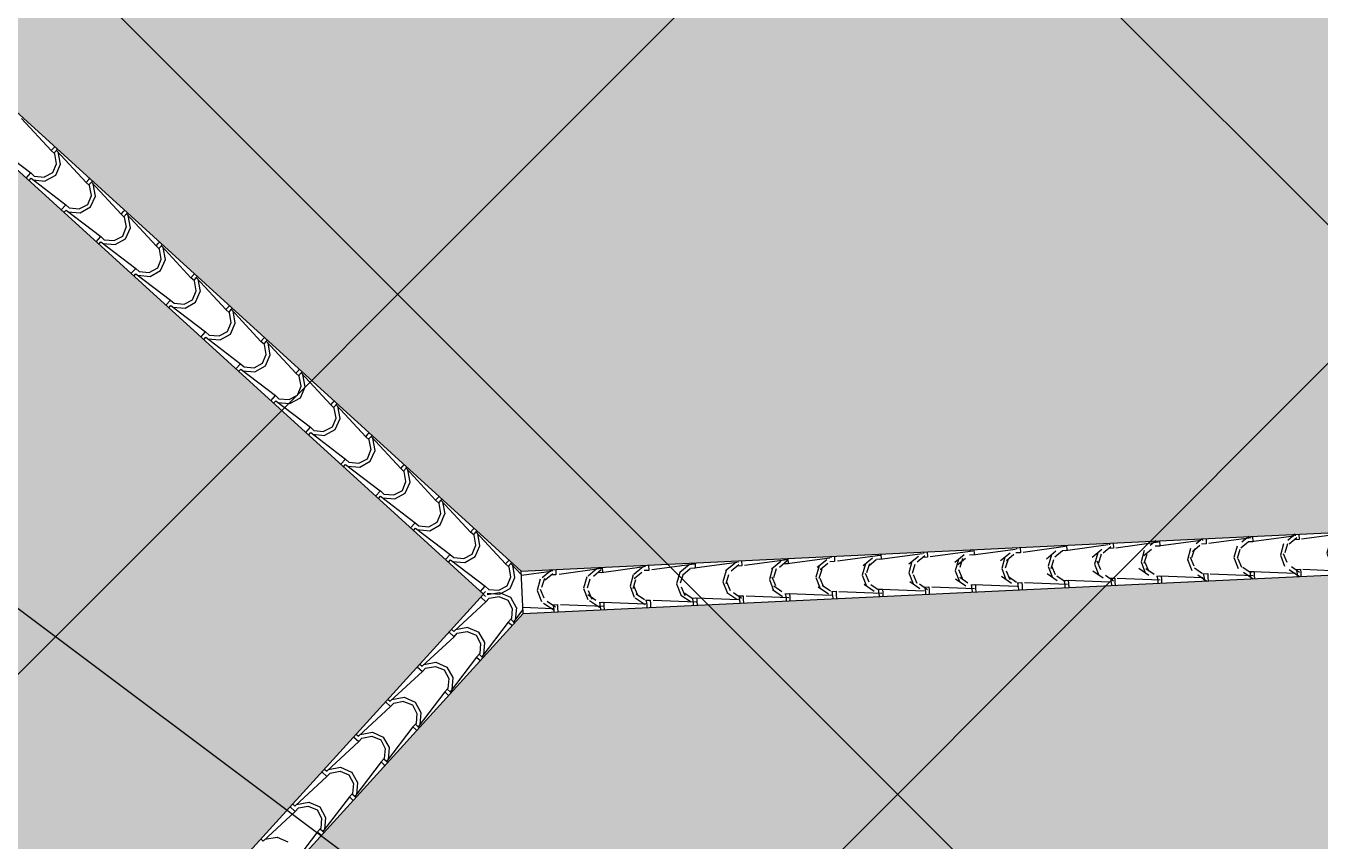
# Model space of a CAD drawing. Header units: millimetres. Extents: x 648844 to 649530, y 1246379 to 1246752.
# Drawn here: x 649262.728 to 649267.306, y 1246521.092 to 1246523.975 of the extents above; entities that cross this region are included whole.
import ezdxf

# ---------------------------------------------------------------- set-up
doc = ezdxf.new("R2010")
doc.units = ezdxf.units.MM
doc.header["$LTSCALE"] = 20
doc.header["$MEASUREMENT"] = 0
doc.layers.get('0').update_dxf_attribs({"linetype": 'CONTINUOUS'})
doc.layers.add('CONT-MNR2', color=9, linetype='CONTINUOUS')
doc.layers.add('TECHO', color=30, linetype='CONTINUOUS')

# ---------------------------------------------------------------- blocks, each defined once
blk = doc.blocks.new('*U3728')
at = {"layer": 'CONT-MNR2', "elevation": 34, "flags": 128}
blk.add_lwpolyline([(646587.1564614973, 1246767.169156925), (646585.6972904383, 1246767.812115517), (646584.2434309473, 1246768.473151511), (646582.8458180317, 1246769.143786276), (646581.5553866976, 1246769.815541188), (646580.4230719522, 1246770.479937616), (646579.2917109983, 1246771.226932103), (646578.0070795103, 1246772.123414782), (646576.6245202016, 1246773.126307418), (646575.1993757859, 1246774.192531775), (646573.7869889771, 1246775.279009615), (646572.4427024883, 1246776.342662703), (646571.2218590335, 1246777.340412803), (646570.179801326, 1246778.229181678)], dxfattribs=at)
blk = doc.blocks.new('TEJA45')
at = {"layer": 'TECHO'}
for p, q in [((-3.618164910221822, 0.8119195882518788), (-3.518912458876123, 0.9300770978834194)), ((-3.627570048847574, 0.8213618491484418), (-3.631137108438566, 0.8249289087394338)), ((-3.424327367116383, 0.8355343088429557), (-3.542484876747928, 0.7362818574972572)), ((-3.473990418695976, 0.8237293961773489), (-3.511800784583222, 0.8426346193947367)), ((-3.430350086447064, 0.8294995576763391), (-3.474068442699782, 0.8235916341860161)), ((-3.416366151575211, 0.8275678312468173), (-3.424339074653183, 0.8355407543247892)), ((-3.736322630694765, 0.693762117648653), (-3.637070179349067, 0.8119196272801936)), ((-3.649019975290479, 0.7621320565275838), (-3.643112051800152, 0.8058504127802983)), ((-3.637022652298469, 0.8119092456975316), (-3.640589711889469, 0.8154763052885272)), ((-3.637022652298498, 0.8119092456975174), (-3.627570048847595, 0.8024566422466144)), ((-3.634647158939579, 0.7648383154281468), (-3.629920891677202, 0.800285524704897)), ((-3.629933199710202, 0.8000934913838975), (-3.618117445396571, 0.8119092456975245)), ((-3.61811744539667, 0.8119092456975316), (-3.627570048847574, 0.8213618491484347)), ((-3.629933552334919, 0.7244404656576862), (-3.648838775552306, 0.7622508315449323)), ((-3.620295878494325, 0.7341000088174248), (-3.634474792217084, 0.764821045719632)), ((-3.589603913543165, 0.719908760199516), (-3.620324950445372, 0.734087673922275)), ((-3.542496617789602, 0.7362884180903713), (-3.554312372103233, 0.7244726637767442)), ((-3.525071091260585, 0.7188628915614501), (-3.54249661778946, 0.7362884180903251)), ((-3.854480351167602, 0.5756046470455338), (-3.755227899821904, 0.6937621566770744)), ((-3.767178550847227, 0.6439736800919889), (-3.7612706273569, 0.6876920363447034)), ((-3.75518019543474, 0.6937517025612614), (-3.758747255025732, 0.697318762152257)), ((-3.755180195434768, 0.6937517025612472), (-3.745727591983865, 0.6842990991103441)), ((-3.745727591983844, 0.703204306012168), (-3.749294651574829, 0.7067713656031565)), ((-3.748090742846479, 0.6819359482476237), (-3.736274988532848, 0.6937517025612507)), ((-3.736274988532941, 0.6937517025612578), (-3.745727591983844, 0.7032043060121609)), ((-3.542484837719485, 0.7173765883701151), (-3.660642347351029, 0.6181241370244166)), ((-3.592148149943888, 0.705571866298591), (-3.629958515831134, 0.7244770895159789)), ((-3.548508462881806, 0.7113409821196583), (-3.592226819134524, 0.7054330586293354)), ((-3.554179472650858, 0.7244886330107718), (-3.589626681927605, 0.719762365748398)), ((-3.534523694711481, 0.7094102881105471), (-3.542496617789453, 0.7173832111885154)), ((-3.748091082213669, 0.6062827344097776), (-3.766996305431057, 0.6440931002970238)), ((-3.752804609553827, 0.6466818343392049), (-3.74807834229145, 0.682129043615955)), ((-3.738452287264877, 0.6159435456258606), (-3.752631200987636, 0.6466645825280679)), ((-3.66064230832248, 0.5992188678973811), (-3.778799817954024, 0.4999664165516826)), ((-3.710305881191765, 0.5874143364198297), (-3.748116247079011, 0.6063195596372175)), ((-3.707760376733852, 0.601752351428626), (-3.738481413636059, 0.6159312651513851)), ((-3.672335953740742, 0.6063311823963673), (-3.707783163017488, 0.6016049151339935)), ((-3.66065416092588, 0.618130874954101), (-3.67246991523951, 0.606315120640474)), ((-3.643228634396856, 0.6007053484251763), (-3.660654160925731, 0.6181308749540513)), ((-3.652681237847752, 0.5912527449742733), (-3.660654160925723, 0.5992256680522452)), ((-3.972638071640318, 0.4574471764425745), (-3.87338562029462, 0.5756046860741151)), ((-3.885337126403741, 0.5258153036581881), (-3.879429202913414, 0.5695336599109027)), ((-3.873337738571017, 0.5755941594249876), (-3.876904798162009, 0.5791612190159832)), ((-3.873337738571045, 0.5755941594249734), (-3.863885135120142, 0.5661415559740703)), ((-3.870962060168189, 0.5285253532493641), (-3.866235792905812, 0.5639725625261143)), ((-3.863885135120121, 0.5850467628758977), (-3.867452194711113, 0.5886138224668898)), ((-3.866248285982756, 0.5637784051113499), (-3.854432531669126, 0.5755941594249769)), ((-3.854432531669218, 0.5755941594249876), (-3.863885135120121, 0.5850467628758906)), ((-3.666666839313869, 0.59318240656334), (-3.710385195566587, 0.587274483073017)), ((-3.86624861209242, 0.4881250031618727), (-3.885153835309808, 0.5259353690491189)), ((-3.856608696035053, 0.497787082433458), (-3.870787609757812, 0.5285081193356653)), ((-3.99149528170728, 0.4574366162887209), (-3.995062341298265, 0.4610036758797094)), ((-3.982042678256384, 0.4668892197396239), (-3.985609737847369, 0.4704562793306124)), ((-3.972590074805481, 0.4574366162887173), (-3.982042678256384, 0.4668892197396204)), ((-3.778799778925574, 0.481061147424537), (-3.896957288557118, 0.3818086960788385)), ((-3.828463612439649, 0.4692568065410647), (-3.866273978326895, 0.4881620297584526)), ((-3.825916839926194, 0.4835959426584964), (-3.856637876828401, 0.4977748563812554)), ((-3.784825215748612, 0.4750238310066557), (-3.82854357200133, 0.4691159075163327)), ((-3.790492434829723, 0.4881737317820871), (-3.825939644106469, 0.4834474645197133)), ((-3.778811704062157, 0.4999733318178308), (-3.790627458375788, 0.4881575775042037)), ((-3.761386177533133, 0.4825478052889061), (-3.778811704062008, 0.499973331817781)), ((-3.770838780984036, 0.4730952018380066), (-3.778811704062001, 0.4810681249159714)), ((-4.090795792113177, 0.3392897058394375), (-3.991543340767478, 0.4574472154709781)), ((-4.00349570195975, 0.4076569272280004), (-3.997587778469423, 0.451375283480715)), ((-3.991495281707316, 0.4574366162886996), (-3.982042678256413, 0.4479840128377965)), ((-3.98911951078243, 0.4103688721604328), (-3.984393243520053, 0.445816081437183)), ((-3.984405829119034, 0.4456208619750761), (-3.972590074805403, 0.4574366162887031)), ((-3.984406141971199, 0.3699672719140104), (-4.003311365188587, 0.4077776378012565)), ((-3.974765104806004, 0.379630619242711), (-3.988944018528763, 0.4103516561449183)), ((-3.946621343687589, 0.3510992766623282), (-3.984431709574835, 0.3700044998797161)), ((-3.944073303117726, 0.3654395338879866), (-3.974794340019933, 0.3796184476107456)), ((-3.908648915917794, 0.3700162811679313), (-3.944096125194541, 0.3652900139055575)), ((-3.896969247198435, 0.3818157886815605), (-3.908785001512065, 0.3700000343679335)), ((-3.879543720669396, 0.3643902621526323), (-3.896969247198271, 0.3818157886815072)), ((-4.208953512586021, 0.2211322352363077), (-4.109701061240322, 0.3392897448678482)), ((-4.121654277516505, 0.2894985507923984), (-4.115746354026179, 0.333216907045113)), ((-4.109652824843558, 0.3392790731524506), (-4.11321988443455, 0.3428461327434462)), ((-4.109652824843586, 0.3392790731524329), (-4.100200221392683, 0.3298264697015298)), ((-4.107276961396558, 0.2922123910723933), (-4.10255069413418, 0.3276596003491434)), ((-4.100200221392662, 0.3487316766033537), (-4.103767280983654, 0.3522987361943422)), ((-4.102563372255311, 0.3274633188388023), (-4.09074761794168, 0.3392790731524293)), ((-4.090747617941759, 0.3392790731524435), (-4.100200221392662, 0.3487316766033466)), ((-3.896957249528676, 0.3629034269516929), (-4.01511475916022, 0.2636509756059944)), ((-3.902983592182473, 0.3568652554500957), (-3.946701948435191, 0.3509573319597727)), ((-3.888996324120292, 0.3549376587017328), (-3.896969247198264, 0.3629105817797047)), ((-4.10256367184995, 0.2518095406661018), (-4.121468895067338, 0.289619906553348)), ((-4.092921513576556, 0.2614741560511469), (-4.107100427299315, 0.2921951929533542)), ((-4.218357764528932, 0.2305741334670763), (-4.221924824119924, 0.2341411930580684)), ((-4.208905161078029, 0.2211215300161768), (-4.218357764528932, 0.2305741334670799)), ((-4.015114720131734, 0.2447457064788843), (-4.133272229763278, 0.1454932551331858)), ((-4.064779074935451, 0.2329417467835526), (-4.102589440822697, 0.2518469700009405)), ((-4.062229766308398, 0.247283125117093), (-4.092950803210606, 0.2614620388398521)), ((-4.021141968616334, 0.2387066798935287), (-4.064860324869052, 0.2327987564032057)), ((-4.026805397007671, 0.2518588305535268), (-4.062252606284417, 0.247132563291153)), ((-4.015126790334712, 0.2636582455452903), (-4.026942544648342, 0.2518424912316632)), ((-3.997701263805673, 0.246232719016362), (-4.015126790334548, 0.263658245545237)), ((-4.007153867256569, 0.2367801155654625), (-4.015126790334541, 0.2447530386434345)), ((-4.327111233058744, 0.1029747646333448), (-4.227858781713046, 0.2211322742648854)), ((-4.239812853073012, 0.1713401743586012), (-4.233904929582685, 0.2150585306113157)), ((-4.227810367979828, 0.2211215300161697), (-4.231377427570827, 0.2246885896071689)), ((-4.227810367979856, 0.2211215300161555), (-4.218357764528953, 0.2116689265652525)), ((-4.22543441201104, 0.1740559099816537), (-4.220708144748663, 0.2095031192584038)), ((-4.220720915391588, 0.2093057757025285), (-4.208905161077958, 0.2211215300161555)), ((-4.220721201728708, 0.1336518094182217), (-4.239626424946096, 0.1714621753054679)), ((-4.211077922346732, 0.1433176928587514), (-4.225256836069491, 0.1740387297609587)), ((-4.180386229499931, 0.1291267163465832), (-4.211107266402138, 0.1433056300693423)), ((-4.133284333470989, 0.14550070240902), (-4.14510008778462, 0.133684948095393)), ((-4.115858806941944, 0.1280751758800847), (-4.133284333470819, 0.1455007024089596)), ((-4.381066017177957, 0.06124925080029442), (-4.346016502185769, 0.1029748036619225)), ((-4.35797142862927, 0.05318179792661226), (-4.352063505138943, 0.09690015417932685)), ((-4.345967911116098, 0.1029639868798995), (-4.349534970707083, 0.106531046470888)), ((-4.345967911116134, 0.1029639868798853), (-4.336515307665231, 0.09351138342898224)), ((-4.336515307665202, 0.1124165903308096), (-4.340082367256187, 0.1159836499217981)), ((-4.338878458527866, 0.0911482325662547), (-4.327062704214235, 0.1029639868798817)), ((-4.327062704214299, 0.1029639868798995), (-4.336515307665202, 0.1124165903308025)), ((-4.13327219073485, 0.1265879860060402), (-4.251429700366394, 0.02733553466034166)), ((-4.182936806183349, 0.1147842169048019), (-4.220747172070595, 0.1336894401221898)), ((-4.139300345048383, 0.1205481043372068), (-4.183018701301101, 0.1146401808468838)), ((-4.144961878098442, 0.1337013799390085), (-4.180409087375189, 0.1289751126766348)), ((-4.12531141039284, 0.1186225724291852), (-4.133284333470812, 0.1265954955071535)), ((-4.381066017177965, 0.07500000000003837), (-4.381066017177972, -0.07499999999996376)), ((-4.338878731607451, 0.01549407817028481), (-4.357783954824839, 0.05330444405753099)), ((-4.343591862625289, 0.05589942889270816), (-4.338865595362911, 0.09134663816945832)), ((-4.329234331117675, 0.02516122966800793), (-4.343413244840434, 0.05588226657021522)), ((-4.30109453743124, -0.003373312973963039), (-4.338904903318486, 0.01553191024342482)), ((-4.30109453743124, 0.003373312974005671), (-4.338904903318486, -0.01553191024338219)), ((-4.298542692691456, 0.01097030757607342), (-4.329263729593663, 0.02514922129883246)), ((-4.257458721482493, -0.002389528778763861), (-4.301177077735211, 0.003518394711559125)), ((-4.257458721483125, 0.002389528780526007), (-4.301177077735844, -0.003518394709796979)), ((-4.263118359186514, 0.01554392932484205), (-4.29856556846326, 0.01081766206246826)), ((-4.251441876607267, 0.02734315927274977), (-4.263257630920897, 0.01552740495912275)), ((-4.234016350078214, 0.009917632743814409), (-4.251441876607089, 0.02734315927269293)), ((-4.243468953529117, 0.0004650292929184729), (-4.251441876607082, 0.008437952370883295)), ((-4.338878731607565, -0.01549407817016046), (-4.357783954824953, -0.05330444405740664)), ((-4.329234331119117, -0.0251612296676953), (-4.343413244841877, -0.05588226656990258)), ((-4.298542692692415, -0.01097030757503248), (-4.329263729594622, -0.02514922129779151)), ((-4.26311835918694, -0.01554392932355597), (-4.298565568463687, -0.01081766206118218)), ((-4.251441876607259, -0.0273431592726503), (-4.26325763092089, -0.01552740495902327)), ((-4.243468953529124, -0.0004650292928261024), (-4.251441876607103, -0.008437952370801582)), ((-4.234016350078228, -0.009917632743729143), (-4.251441876607103, -0.02734315927260411)), ((-4.133272190734765, -0.1265879860058945), (-4.251429700366309, -0.027335534660196)), ((-4.381066017177957, -0.06124925080087706), (-4.346016502186039, -0.102974803662196)), ((-4.35797142863111, -0.05318179792779887), (-4.352063505140784, -0.09690015418051345)), ((-4.343591862623768, -0.05589942889180222), (-4.338865595361391, -0.09134663816855237)), ((-4.338878458527873, -0.09114823256618365), (-4.327062704214242, -0.1029639868798107)), ((-4.345967911116119, -0.1029639868798178), (-4.349534970707111, -0.1065310464708098)), ((-4.345967911116119, -0.1029639868798107), (-4.336515307665216, -0.09351138342890764)), ((-4.336515307665216, -0.1124165903307208), (-4.340082367256201, -0.1159836499217093)), ((-4.327062704214313, -0.1029639868798071), (-4.336515307665216, -0.1124165903307102)), ((-4.327111233059028, -0.1029747646336112), (-4.22785878171333, -0.2211322742651518)), ((-4.220721201728821, -0.133651809418069), (-4.239626424946209, -0.1714621753053152)), ((-4.182936806183335, -0.1147842169047451), (-4.220747172070581, -0.1336894401221329)), ((-4.18038622950089, -0.1291267163455458), (-4.211107266403097, -0.1433056300683049)), ((-4.139300345048618, -0.1205481043353416), (-4.183018701301336, -0.1146401808450186)), ((-4.144961878097952, -0.1337013799378433), (-4.180409087374699, -0.1289751126754695)), ((-4.133284333470982, -0.1455007024089205), (-4.145100087784613, -0.1336849480952935)), ((-4.125311410392847, -0.1186225724290999), (-4.133284333470819, -0.1265954955070754)), ((-4.115858806941951, -0.1280751758799994), (-4.133284333470826, -0.1455007024088779)), ((-4.239812853075087, -0.1713401743580043), (-4.23390492958476, -0.2150585306107189)), ((-4.225434412009413, -0.1740559099816323), (-4.220708144747036, -0.2095031192583825)), ((-4.211077922348551, -0.1433176928592701), (-4.22525683607131, -0.1740387297614774)), ((-4.015114720131677, -0.2447457064787315), (-4.133272229763222, -0.145493255133033)), ((-4.227810367979835, -0.2211215300160916), (-4.231377427570827, -0.22468858960708)), ((-4.227810367979849, -0.2211215300160809), (-4.218357764528946, -0.2116689265651779)), ((-4.220720915391595, -0.2093057757024575), (-4.208905161077965, -0.2211215300160845)), ((-4.208905161078043, -0.2211215300160916), (-4.218357764528946, -0.2305741334669946)), ((-4.208953512586156, -0.2211322352367517), (-4.109701061240457, -0.3392897448682923)), ((-4.218357764528939, -0.2305741334669946), (-4.221924824119924, -0.2341411930579831)), ((-4.102563671850049, -0.2518095406659526), (-4.121468895067437, -0.2896199065531988)), ((-4.092921513577991, -0.2614741560508413), (-4.10710042730075, -0.2921951929530486)), ((-4.064779074935444, -0.2329417467835064), (-4.10258944082269, -0.2518469700008943)), ((-4.062229766308533, -0.2472831251156791), (-4.092950803210741, -0.2614620388384381)), ((-4.021141968615652, -0.2387066798917949), (-4.06486032486837, -0.232798756401472)), ((-4.026805397007173, -0.2518588305523757), (-4.06225260628392, -0.2471325632900019)), ((-4.015126790334705, -0.2636582455451908), (-4.026942544648335, -0.2518424912315638)), ((-4.007153867256584, -0.2367801155653737), (-4.015126790334556, -0.2447530386433456)), ((-3.997701263805688, -0.2462327190162696), (-4.015126790334563, -0.2636582455451446)), ((-3.896957249528668, -0.3629034269514939), (-4.015114759160213, -0.2636509756057954)), ((-4.121654277518559, -0.2894985507918193), (-4.115746354028232, -0.3332169070445339)), ((-4.107276961395293, -0.2922123910696612), (-4.102550694132916, -0.3276596003464114)), ((-4.109652824843572, -0.3392790731523618), (-4.113219884434571, -0.3428461327433574)), ((-4.109652824843586, -0.3392790731523547), (-4.100200221392683, -0.3298264697014517)), ((-4.100200221392676, -0.3487316766032613), (-4.103767280983661, -0.3522987361942498)), ((-4.102563372255318, -0.3274633188387313), (-4.090747617941688, -0.3392790731523583)), ((-4.090747617941773, -0.3392790731523512), (-4.100200221392676, -0.3487316766032542)), ((-4.09079579211361, -0.3392897058395334), (-3.991543340767912, -0.457447215471074)), ((-3.946621343687561, -0.3510992766622749), (-3.984431709574807, -0.3700044998796628)), ((-3.94407330311784, -0.3654395338865797), (-3.974794340020047, -0.3796184476093387)), ((-3.902983592182693, -0.3568652554482519), (-3.946701948435411, -0.3509573319579289)), ((-3.908648915918178, -0.3700162811666665), (-3.944096125194925, -0.3652900139042927)), ((-3.888996324120313, -0.354937658701644), (-3.896969247198278, -0.3629105817796088)), ((-3.87954372066941, -0.3643902621525434), (-3.896969247198278, -0.3818157886814149)), ((-4.003495701961803, -0.4076569272274284), (-3.997587778471477, -0.451375283480143)), ((-3.984406141971292, -0.3699672719138363), (-4.003311365188679, -0.4077776378010824)), ((-3.989119510780938, -0.4103688721594914), (-3.984393243518561, -0.4458160814362415)), ((-3.974765104807034, -0.3796306192415919), (-3.988944018529793, -0.4103516561437992)), ((-3.896969247198427, -0.381815788681461), (-3.908785001512058, -0.370000034367834)), ((-3.778799778925574, -0.4810611474243274), (-3.896957288557118, -0.3818086960786289)), ((-3.991495281707294, -0.457436616288625), (-3.995062341298279, -0.4610036758796134)), ((-3.991495281707302, -0.457436616288625), (-3.982042678256398, -0.4479840128377219)), ((-3.984405829119041, -0.4456208619750051), (-3.97259007480541, -0.4574366162886321)), ((-3.972590074805495, -0.457436616288625), (-3.982042678256398, -0.466889219739528)), ((-3.972638071640603, -0.4574471764428409), (-3.873385620294904, -0.5756046860743815)), ((-3.982042678256391, -0.4668892197395316), (-3.985609737847383, -0.47045627933052)), ((-3.866248612092527, -0.4881250031617235), (-3.885153835309914, -0.5259353690489696)), ((-3.856608696036851, -0.4977870824339909), (-3.87078760975961, -0.5285081193361982)), ((-3.828463612439656, -0.4692568065410221), (-3.866273978326902, -0.4881620297584099)), ((-3.825916839927132, -0.4835959426574767), (-3.856637876829339, -0.4977748563802358)), ((-3.784825215747915, -0.4750238310049539), (-3.828543572000633, -0.4691159075146309)), ((-3.790492434830099, -0.4881737317808401), (-3.825939644106846, -0.4834474645184663)), ((-3.77881170406215, -0.4999733318177313), (-3.790627458375781, -0.4881575775041043)), ((-3.770838780984029, -0.4730952018379142), (-3.778811704062008, -0.4810681249158897)), ((-3.761386177533133, -0.4825478052888172), (-3.778811704062015, -0.4999733318176993)), ((-3.660642308322466, -0.5992188678971608), (-3.77879981795401, -0.4999664165514623)), ((-3.885337126405283, -0.5258153036612399), (-3.879429202914956, -0.5695336599139544)), ((-3.870962060166704, -0.5285253532484191), (-3.866235792904327, -0.5639725625251693)), ((-3.873337738571024, -0.5755941594249059), (-3.876904798162016, -0.5791612190158979)), ((-3.873337738571038, -0.5755941594248988), (-3.863885135120135, -0.5661415559739957)), ((-3.863885135120128, -0.585046762875816), (-3.86745219471112, -0.5886138224668045)), ((-3.866248285982763, -0.5637784051112789), (-3.854432531669133, -0.5755941594249059)), ((-3.854432531669225, -0.575594159424913), (-3.863885135120128, -0.585046762875816)), ((-3.854480351167879, -0.5756046470457967), (-3.755227899822181, -0.6937621566773373)), ((-3.710305881191751, -0.5874143364197764), (-3.748116247078997, -0.6063195596371642)), ((-3.666666839314047, -0.5931824065615281), (-3.710385195566765, -0.5872744830712051)), ((-3.652681237847766, -0.591252744974188), (-3.660654160925738, -0.5992256680521599)), ((-3.748091082213755, -0.6062827344096036), (-3.766996305431142, -0.6440931002968497)), ((-3.738452287266668, -0.6159435456263971), (-3.752631200989427, -0.6466645825286044)), ((-3.707760376734775, -0.60175235142761), (-3.738481413636983, -0.615931265150369)), ((-3.672335953740216, -0.6063311823952517), (-3.707783163016963, -0.601604915132878)), ((-3.660654160925873, -0.6181308749540015), (-3.672469915239503, -0.6063151206403745)), ((-3.64322863439687, -0.6007053484250875), (-3.660654160925738, -0.6181308749539589)), ((-3.542484837719407, -0.7173765883699588), (-3.660642347350951, -0.6181241370242603)), ((-3.76717855084901, -0.643973680093243), (-3.761270627358684, -0.6876920363459575)), ((-3.755180195434768, -0.693751702561169), (-3.745727591983865, -0.684299099110266)), ((-3.75280460955247, -0.6466818343373433), (-3.748078342290093, -0.6821290436140934)), ((-3.748090742846486, -0.6819359482475527), (-3.736274988532855, -0.6937517025611797)), ((-3.755180195434754, -0.6937517025611761), (-3.758747255025746, -0.6973187621521681)), ((-3.745727591983851, -0.7032043060120756), (-3.749294651574843, -0.7067713656030641)), ((-3.736274988532955, -0.693751702561169), (-3.745727591983858, -0.7032043060120721)), ((-3.736322630694985, -0.6937621176489728), (-3.637070179349287, -0.8119196272805134)), ((-3.629933552335011, -0.7244404656575156), (-3.648838775552399, -0.7622508315447618)), ((-3.592148149943888, -0.705571866298552), (-3.629958515831134, -0.7244770895159398)), ((-3.589603913543264, -0.7199087601981269), (-3.620324950445472, -0.7340876739208859)), ((-3.548508462881067, -0.7113409821179886), (-3.592226819133785, -0.7054330586276656)), ((-3.554179472650326, -0.7244886330096598), (-3.589626681927072, -0.719762365747286)), ((-3.542496617789595, -0.7362884180902718), (-3.554312372103226, -0.7244726637766448)), ((-3.534523694711496, -0.7094102881104618), (-3.54249661778946, -0.7173832111884266)), ((-3.525071091260592, -0.7188628915613613), (-3.542496617789467, -0.7362884180902363)), ((-3.649019975292497, -0.7621320565270508), (-3.64311205180217, -0.8058504127797654)), ((-3.634647158938243, -0.764838315426271), (-3.629920891675866, -0.8002855247030212)), ((-3.620295878495718, -0.7341000088171477), (-3.634474792218477, -0.7648210457193549)), ((-3.424327367116369, -0.8355343088427567), (-3.542484876747913, -0.7362818574970582)), ((-3.637022652298477, -0.8119092456974428), (-3.640589711889469, -0.8154763052884348)), ((-3.637022652298491, -0.8119092456974428), (-3.627570048847588, -0.8024566422465398)), ((-3.627570048847581, -0.821361849148353), (-3.631137108438573, -0.8249289087393414)), ((-3.629933199710209, -0.8000934913838265), (-3.618117445396578, -0.8119092456974535)), ((-3.618117445396678, -0.8119092456974499), (-3.627570048847581, -0.821361849148353)), ((-3.618164910222042, -0.8119195882522163), (-3.518912458876343, -0.9300770978837569)), ((-3.473990418696012, -0.8237293961773169), (-3.511800784583258, -0.8426346193947047)), ((-3.430350086447213, -0.8294995576745663), (-3.474068442699931, -0.8235916341842433)), ((-3.51177602245626, -0.8425981969054241), (-3.530681245673648, -0.8804085627926703)), ((-3.502139469724781, -0.8522564720078947), (-3.51631838344754, -0.882977508910102)), ((-3.471447450351725, -0.8380651689686403), (-3.502168487253932, -0.8522440826913993)), ((-3.436022991562247, -0.8426460836238334), (-3.471470200838993, -0.8379198163614596)), ((-3.424339074653318, -0.854445961226542), (-3.436154828966949, -0.842630206912915)), ((-3.416366151575225, -0.827567831246732), (-3.42433907465319, -0.8355407543246969)), ((-3.406913548124322, -0.8370204346976315), (-3.424339074653197, -0.8544459612265065)), ((-3.306169896513211, -0.9536920293156292), (-3.424327406144755, -0.8544395779699308)), ((-3.530861399736224, -0.8802904329590646), (-3.524953476245898, -0.9240087892117792)), ((-3.516489708323888, -0.8829947965161011), (-3.511763441061511, -0.9184420057928513)), ((-3.518865109162206, -0.9300667888337131), (-3.522432168753198, -0.9336338484247051)), ((-3.518865109162221, -0.9300667888337131), (-3.509412505711317, -0.92061418538281)), ((-3.50941250571131, -0.9395193922846232), (-3.512979565302302, -0.9430864518756117)), ((-3.511775656573931, -0.9182510345201003), (-3.499959902260301, -0.9300667888337273)), ((-3.499959902260414, -0.9300667888337202), (-3.509412505711317, -0.9395193922846232)), ((-3.500007189749233, -0.9300770588552822), (-3.400754738403535, -1.048234568486823)), ((-3.393618492577495, -0.9607559281533291), (-3.412523715794883, -0.9985662940405753)), ((-3.355832687448071, -0.9418869260560534), (-3.393643053335317, -0.9607921492734413)), ((-3.353290987160214, -0.9562215777391607), (-3.384012024062422, -0.9704004914619198)), ((-3.312191710013344, -0.9476581332311405), (-3.355910066266063, -0.9417502097408175)), ((-3.317866510474161, -0.9608035342380035), (-3.353313719750908, -0.9560772669756297)), ((-3.306181531517041, -0.9726035043628123), (-3.317997285830671, -0.9607877500491853)), ((-3.298208608438955, -0.9457253743830059), (-3.30618153151692, -0.9536982974609707)), ((-3.288756004988052, -0.9551779778339053), (-3.30618153151692, -0.9726035043627768)), ((-3.412702824179448, -0.9984488093946737), (-3.406794900689121, -1.042167165647388)), ((-3.398332257709647, -1.001151277605036), (-3.39360599044727, -1.036598486881786)), ((-3.383983060954591, -0.9704129352002937), (-3.39816197467735, -1.001133972102501)), ((-3.188012425910209, -1.071849749788395), (-3.306169935541753, -0.9725972984426967)), ((-3.400707566025936, -1.048224331969987), (-3.404274625616935, -1.051791391560982)), ((-3.40070756602595, -1.048224331969987), (-3.391254962575047, -1.038771728519084)), ((-3.393618113437654, -1.036408577656374), (-3.381802359124023, -1.048224331970001)), ((-3.381802359124137, -1.04822433196999), (-3.39125496257504, -1.057676935420893)), ((-3.381849469276574, -1.048234529458174), (-3.282597017930875, -1.166392039089715)), ((-3.391254962575033, -1.057676935420893), (-3.394822022166032, -1.061243995011893)), ((-3.275460962698737, -1.078913659401216), (-3.294366185916125, -1.116724025288462)), ((-3.265826652184032, -1.088569398391872), (-3.280005565906791, -1.119290435294079)), ((-3.237674956200188, -1.060044455934815), (-3.275485322087434, -1.078949679152203)), ((-3.235134523970345, -1.074377986510438), (-3.265855560872552, -1.088556900233197)), ((-3.194033333579469, -1.065816708787722), (-3.237751689832187, -1.059908785297399)), ((-3.199710029384271, -1.078960984852415), (-3.235157238661017, -1.074234717590041)), ((-3.188023988380763, -1.090761047499083), (-3.199839742694394, -1.078945293185456)), ((-3.180051065302678, -1.063882917519276), (-3.188023988380642, -1.071855840597241)), ((-3.170598461851775, -1.073335520970172), (-3.188023988380657, -1.090761047499054)), ((-3.069854955307157, -1.19000747026119), (-3.188012464938701, -1.090755018915491)), ((-3.294544248622685, -1.11660718583029), (-3.288636325132359, -1.160325542083005)), ((-3.280174807095413, -1.119307758693967), (-3.275448539833036, -1.154754967970717)), ((-3.282550022889659, -1.166381875106257), (-3.286117082480651, -1.169948934697253)), ((-3.28255002288968, -1.166381875106261), (-3.273097419438777, -1.156929271655358)), ((-3.27309741943877, -1.175834478557171), (-3.276664479029762, -1.179401538148159)), ((-3.275460570301377, -1.154566120792648), (-3.263644815987746, -1.166381875106275)), ((-3.263644815987867, -1.166381875106268), (-3.27309741943877, -1.175834478557171)), ((-3.263691748803474, -1.166392000061592), (-3.164439297457776, -1.284549509693132)), ((-3.119517224952311, -1.178201985813583), (-3.157327590839557, -1.197107209030971)), ((-3.075874957146496, -1.183975284344175), (-3.119593313399214, -1.178067360853852)), ((-3.061893522166407, -1.18204046065555), (-3.069866445244372, -1.190013383733515)), ((-3.176385673066171, -1.234765562264094), (-3.170477749575845, -1.278483918516809)), ((-3.157303432819972, -1.1970713906491), (-3.17620865603736, -1.234881756536346)), ((-3.147670243413842, -1.206725861584275), (-3.161849157136601, -1.237446898486482)), ((-3.116978060777157, -1.192534395280195), (-3.147699097679364, -1.206713309002954)), ((-3.08155354829529, -1.197118435466706), (-3.117000757572036, -1.192392168204332)), ((-3.069866445244486, -1.208918590635353), (-3.081682199558117, -1.197102836321726)), ((-3.052440918715504, -1.191493064106449), (-3.069866445244379, -1.208918590635328)), ((-2.951697484704049, -1.308165190734027), (-3.069854994335593, -1.208912739388328)), ((-3.16439247975341, -1.284539418242531), (-3.154939876302507, -1.275086814791628)), ((-3.162017356481186, -1.237464239782895), (-3.157291089218809, -1.272911449059645)), ((-3.157303027165099, -1.272723663928922), (-3.145487272851469, -1.284539418242549)), ((-3.164392479753388, -1.284539418242531), (-3.16795953934438, -1.288106477833523)), ((-3.154939876302493, -1.293992021693445), (-3.158506935893477, -1.297559081284433)), ((-3.145487272851589, -1.284539418242534), (-3.154939876302493, -1.293992021693438)), ((-3.145534028330822, -1.284549470664484), (-3.046281576985123, -1.402706980296024)), ((-3.0391459029412, -1.315229121896984), (-3.058051126158588, -1.35303948778423)), ((-3.029513834642891, -1.324882324775018), (-3.04369274836565, -1.355603361677225)), ((-3.001359493704399, -1.296359515692334), (-3.039169859591645, -1.315264738909722)), ((-2.998821597585632, -1.310690804050708), (-3.029542634487839, -1.324869717773467)), ((-2.957716580713537, -1.302133859900632), (-3.001434936966255, -1.296225936410309)), ((-2.963397067206301, -1.315275886081), (-2.998844276483048, -1.310549618818627)), ((-2.951708902108209, -1.327076133771623), (-2.963524656421839, -1.315260379457996)), ((-2.943735979030137, -1.30019800379182), (-2.951708902108109, -1.308170926869789)), ((-2.934283375579234, -1.309650607242723), (-2.951708902108116, -1.327076133771605)), ((-2.833540014100954, -1.426322911206864), (-2.951697523732498, -1.327070459861165)), ((-3.058227097509651, -1.352923938697906), (-3.052319174019324, -1.39664229495062)), ((-3.043859905866945, -1.355620720871823), (-3.039133638604568, -1.391067930148573)), ((-3.046234936617125, -1.402696961378805), (-3.049801996208117, -1.406264020969793)), ((-3.046234936617132, -1.402696961378801), (-3.036782333166229, -1.393244357927898)), ((-3.036782333166229, -1.412149564829722), (-3.040349392757221, -1.415716624420718)), ((-3.039145484028822, -1.390881207065195), (-3.027329729715191, -1.402696961378822)), ((-3.027329729715319, -1.402696961378808), (-3.036782333166222, -1.412149564829711)), ((-3.027376307857871, -1.402706941267724), (-2.928123856512173, -1.520864450899264)), ((-2.883201762456508, -1.414517045571095), (-2.921012128343754, -1.433422268788483)), ((-2.839558204278752, -1.420292435457334), (-2.883276560531471, -1.414384511967011)), ((-2.82557843589386, -1.418355546928094), (-2.833551358971832, -1.426328470006062)), ((-2.920988373062443, -1.433386853144871), (-2.93989359627983, -1.471197219032117)), ((-2.911357425872332, -1.4430387879666), (-2.925536339595091, -1.473759824868807)), ((-2.880665134394938, -1.428847212821609), (-2.911386171297146, -1.443026126544368)), ((-2.845240586117313, -1.433433336695291), (-2.88068779539406, -1.428707069432917)), ((-2.833551358971931, -1.445233676907893), (-2.845367113285562, -1.433417922594266)), ((-2.816125832442957, -1.427808150378997), (-2.833551358971832, -1.445233676907872)), ((-2.715382543497938, -1.544480631679626), (-2.833540053129482, -1.445228180333928)), ((-2.94006852195313, -1.471082315131714), (-2.934160598462803, -1.514800671384428)), ((-2.925702455252711, -1.473777201960754), (-2.920976187990334, -1.509224411237504)), ((-2.920987940892545, -1.509038750201469), (-2.909172186578914, -1.520854504515096)), ((-2.928077393480848, -1.520854504515079), (-2.931644453071847, -1.524421564106078)), ((-2.928077393480862, -1.520854504515082), (-2.918624790029959, -1.511401901064179)), ((-2.918624790029945, -1.530307107965989), (-2.922191849620937, -1.533874167556977)), ((-2.909172186579042, -1.520854504515082), (-2.918624790029945, -1.530307107965985)), ((-2.90921858738551, -1.520864411870264), (-2.809966136039812, -1.639021921501804)), ((-2.802830843183706, -1.551544584392804), (-2.821736066401094, -1.58935495028005)), ((-2.765044031208639, -1.53267457544986), (-2.802854397095885, -1.551579798667248)), ((-2.762508671203413, -1.547003621592122), (-2.793229708105621, -1.561182535314881)), ((-2.721399827845794, -1.538451011013787), (-2.765118184098512, -1.532543087523464)), ((-2.727084105028339, -1.551590787309578), (-2.762531314305086, -1.546864520047205)), ((-2.715393815835654, -1.563391220044164), (-2.727209570149284, -1.551575465730537)), ((-2.70742089275759, -1.536513090064368), (-2.715393815835554, -1.544486013142333)), ((-2.697968289306687, -1.545965693515264), (-2.715393815835561, -1.563391220044142)), ((-2.821909946396609, -1.589240691565525), (-2.816002022906282, -1.63295904781824)), ((-2.807545004638243, -1.591933683051483), (-2.802818737375866, -1.627380892328233)), ((-2.793201017101389, -1.561195251157347), (-2.807379930824148, -1.591916288059554)), ((-2.597225072894837, -1.662638352152463), (-2.715382582526381, -1.563385900806765)), ((-2.809919850344571, -1.639012047651349), (-2.813486909935563, -1.642579107242341)), ((-2.809919850344592, -1.639012047651342), (-2.800467246893689, -1.629559444200439)), ((-2.802830397756267, -1.627196293337743), (-2.791014643442637, -1.63901204765137)), ((-2.791014643442779, -1.639012047651352), (-2.800467246893682, -1.648464651102255)), ((-2.791060866912552, -1.639021882473511), (-2.691808415566854, -1.757179392105051)), ((-2.800467246893675, -1.648464651102259), (-2.80403430648466, -1.652031710693247))]:
    blk.add_line(p, q, dxfattribs=at)

msp = doc.modelspace()

# ---------------------------------------------------------------- hatches: boundary and pattern name
h = msp.add_hatch()
h.set_pattern_fill('ANSI37', color=4, scale=20, style=0)
h.set_pattern_definition([(45, (-526.4316489867633, -3378.367883687839), (-1.767766952966369, 1.767766952966369), []), (135, (-526.4316489867633, -3378.367883687839), (-1.767766952966369, -1.767766952966369), [])])
h.paths.add_polyline_path([(649227.1070225898, 1246567.94119936), (649231.6771613231, 1246532.207660218), (649229.0601248409, 1246515.25948995), (649314.6874600542, 1246516.703207979), (649306.9879679593, 1246570.059864507)])
h.paths.add_polyline_path([(649257.7023071024, 1246528.978252781), (649287.2058541841, 1246528.978252781), (649287.2058541841, 1246534.492441051), (649257.7023071024, 1246534.492441051)], flags=24)
at = {"layer": 'TECHO'}
h = msp.add_hatch(dxfattribs=at)
h.set_pattern_fill('SPANTILE', color=9, scale=0.2049999999999999, angle=129.4323210859899, style=0, pattern_type=2)
h.set_pattern_definition([(87.74676821294457, (649209.6927855824, 1246537.877735002), (-0.08817970664139449, -2.466951493089089), [0.1893117599999998, -4.543480804999995]), (182.7164682129447, (649209.7002287294, 1246538.066900325), (-0.2144853189163159, 0.1950539616859043), [0.01639999999999999, -0.1885999999999999]), (2.716468212944592, (649209.4946818348, 1246538.073566218), (0.2144853189163159, -0.1950539616859043), [0.05739999999999996, -0.1475999999999999]), (272.7164682129446, (649209.552017334, 1246538.076286608), (-0.1950539616859042, -0.2144853189163158), [0.0204999999999999, -0.1844999999999992]), (92.71646821294436, (649209.6840414718, 1246538.062027678), (0.1950539616859043, 0.2144853189163159), [0.02049999999999994, -0.1844999999999995]), (2.716468212944592, (649209.6830699038, 1246538.082504642), (0.2144853189163159, -0.1950539616859043), [0.01639999999999998, -0.1885999999999999]), (2.716468212944592, (649209.4954590893, 1246538.057184647), (0.2144853189163159, -0.1950539616859043), [0.04099999999999997, -0.1639999999999999]), (277.6861682129446, (649209.5364130171, 1246538.059127782), (0.3213560138387487, -2.447520304775329), [0.1893117599999994, -4.54348080499998]), (310.0203682129447, (649209.5368988012, 1246538.0488893), (-2.827169075412138, 3.354782399782272), [0.05412163999999996, -5.358033749999995]), (344.2815682129446, (649209.571702236, 1246538.007442184), (0.4192550326950953, -0.1853379518768212), [0.05186130999999989, -0.5964054749999981]), (21.15136821294467, (649209.6216242037, 1246537.993392375), (-0.3998237064922338, -0.2242006747823756), [0.05186130999999982, -0.596405474999997]), (55.41256821294454, (649209.6699916633, 1246538.01210571), (2.496835793769556, 3.607389769598898), [0.05412163999999995, -5.358033749999993]), (342.4915682129446, (649209.5812606205, 1246538.022261843), (-2.291328278577727, 0.7122078298933845), [0.04150942499999995, -4.109424259999995]), (22.94136821294465, (649209.6208469494, 1246538.009773947), (2.213602687684101, 0.9259527062702124), [0.04150942499999996, -4.109424259999995]), (55.31106821294457, (649209.6590730838, 1246538.025953801), (1.921394692214662, 2.759160663819573), [0.04387184499999998, -4.343319624999997]), (310.1218682129446, (649209.552988902, 1246538.055809643), (-2.174002189794348, 2.564846898122638), [0.04387184499999996, -4.343319624999994])])
h.paths.add_polyline_path([(649264.4797476708, 1246522.046662298), (649260.0069440692, 1246526.114251011), (649271.48190305, 1246526.658701904), (649267.414314337, 1246522.185898303)])
h = msp.add_hatch(dxfattribs=at)
h.set_pattern_fill('SPANTILE', color=9, scale=0.2049999999999999, angle=399.4323210859899, style=0, pattern_type=2)
h.set_pattern_definition([(177.7467682129446, (649209.6905130511, 1246538.271669965), (2.466951493089089, -0.08817970664139432), [0.1893117599999998, -4.543480804999994]), (272.7164682129446, (649209.5013477277, 1246538.279113112), (-0.1950539616859043, -0.2144853189163159), [0.01639999999999989, -0.1885999999999991]), (92.71646821294436, (649209.4946818348, 1246538.073566218), (0.1950539616859042, 0.2144853189163158), [0.05739999999999987, -0.1475999999999995]), (2.716468212944592, (649209.491961445, 1246538.130901716), (0.2144853189163159, -0.1950539616859042), [0.02049999999999999, -0.1844999999999999]), (182.7164682129447, (649209.5062203744, 1246538.262925854), (-0.2144853189163159, 0.1950539616859043), [0.02049999999999999, -0.1844999999999999]), (92.71646821294436, (649209.4857434103, 1246538.261954287), (0.1950539616859042, 0.2144853189163158), [0.01639999999999994, -0.1885999999999995]), (92.71646821294436, (649209.5110634059, 1246538.074343472), (0.1950539616859042, 0.2144853189163158), [0.04099999999999988, -0.1639999999999995]), (7.686168212944603, (649209.5091202701, 1246538.115297399), (2.447520304775329, 0.3213560138387496), [0.1893117599999999, -4.543480804999997]), (40.02036821294461, (649209.5193587526, 1246538.115783184), (-3.354782399782272, -2.827169075412138), [0.05412163999999996, -5.358033749999995]), (74.28156821294452, (649209.560805868, 1246538.150586618), (0.1853379518768211, 0.4192550326950953), [0.0518613099999997, -0.596405474999995]), (111.1513682129445, (649209.5748556765, 1246538.200508586), (0.2242006747823758, -0.3998237064922335), [0.05186130999999988, -0.596405474999998]), (145.4125682129446, (649209.5561423426, 1246538.248876046), (-3.607389769598899, 2.496835793769554), [0.05412163999999994, -5.358033749999993]), (72.49156821294454, (649209.5459862096, 1246538.160145004), (-0.7122078298933837, -2.291328278577726), [0.04150942499999979, -4.109424259999973]), (112.9413682129445, (649209.5584741052, 1246538.199731332), (-0.9259527062702135, 2.213602687684101), [0.04150942499999996, -4.109424259999995]), (145.3110682129448, (649209.5422942512, 1246538.237957466), (-2.759160663819573, 1.921394692214661), [0.04387184499999994, -4.343319624999992]), (40.1218682129447, (649209.5124384087, 1246538.131873285), (-2.564846898122639, -2.174002189794349), [0.04387184499999996, -4.343319624999994])])
h.paths.add_polyline_path([(649260.3082943151, 1246517.524947237), (649264.3463242493, 1246521.965247402), (649259.9060240844, 1246526.003277336)])
h = msp.add_hatch(dxfattribs=at)
h.set_pattern_fill('SPANTILE', color=9, scale=0.1644999999999999, angle=219.4323210859899, style=0, pattern_type=2)
h.set_pattern_definition([(357.7467682129446, (649209.3375392245, 1246537.91460004), (-1.979578149332465, 0.07075883776833863), [0.1519111439999999, -3.645866304499999]), (92.71646821294436, (649209.4893328625, 1246537.908627368), (0.1565189107186891, 0.1721113900572389), [0.01315999999999997, -0.1513399999999995]), (272.7164682129446, (649209.4946818348, 1246538.073566218), (-0.1565189107186891, -0.1721113900572389), [0.0460599999999998, -0.1184399999999996]), (182.7164682129447, (649209.4968647818, 1246538.027557976), (-0.1721113900572389, 0.1565189107186891), [0.01645, -0.14805]), (2.716468212944592, (649209.4854228605, 1246537.921616656), (0.1721113900572389, -0.1565189107186891), [0.01644999999999999, -0.1480499999999999]), (272.7164682129446, (649209.5018543756, 1246537.922396279), (-0.1565189107186891, -0.1721113900572389), [0.01315999999999995, -0.1513399999999992]), (272.7164682129446, (649209.4815366229, 1246538.072942519), (-0.1565189107186891, -0.1721113900572389), [0.0328999999999998, -0.1315999999999992]), (187.6861682129447, (649209.4830958705, 1246538.040079488), (-1.963985805539228, -0.2578686062267038), [0.1519111439999988, -3.645866304499981]), (220.0203682129446, (649209.474880113, 1246538.039689676), (2.69200831592285, 2.268630794659985), [0.04342931599999998, -4.299495374999998]), (254.2815682129447, (649209.44162133, 1246538.011762042), (-0.1487224052865225, -0.3364265994065522), [0.04161553899999982, -0.4785790274999985]), (291.1513682129447, (649209.430347215, 1246537.971702706), (-0.179907370740004, 0.3208341449657193), [0.04161553899999981, -0.4785790274999985]), (325.4125682129446, (649209.4453635243, 1246537.93289077), (2.894710327312288, -2.003558478415082), [0.04342931599999997, -4.299495374999997]), (252.4915682129446, (649209.4535132025, 1246538.00409202), (0.5715033561827404, 1.838651228419687), [0.03330878249999998, -3.297562393999999]), (292.9413682129446, (649209.4434924276, 1246537.972326406), (0.743020586250976, -1.776281181092852), [0.03330878249999985, -3.29756239399999]), (325.3110682129446, (649209.456475773, 1246537.941652264), (2.214058191211317, -1.541802082289326), [0.03520448049999998, -3.485249162499999]), (220.1218682129447, (649209.4804332672, 1246538.026778352), (2.058133242639873, 1.74450419620083), [0.03520448049999998, -3.485249162499998])])
h.paths.add_polyline_path([(649264.4868567042, 1246521.896830853), (649267.4214233703, 1246522.036066859), (649267.414314337, 1246522.185898303), (649264.4797476708, 1246522.046662298)])
h = msp.add_hatch(dxfattribs=at)
h.set_pattern_fill('SPANTILE', color=9, scale=0.2049999999999999, angle=129.4323210859899, style=0, pattern_type=2)
h.set_pattern_definition([(277.6861682129446, (649211.4449093671, 1246500.949613844), (-0.3213560138387476, 2.447520304775329), [0.1893117599999998, -4.543480804999994]), (182.7164682129447, (649211.4702293624, 1246500.762003029), (-0.1950539616859044, -0.2144853189163158), [0.01639999999999999, -0.1885999999999999]), (2.716468212944592, (649211.2662369765, 1246500.735905779), (0.1950539616859043, 0.2144853189163158), [0.05739999999999996, -0.1475999999999999]), (92.71646821294436, (649211.3235724756, 1246500.738626169), (-0.2144853189163158, 0.1950539616859043), [0.02049999999999994, -0.1844999999999995]), (272.7164682129446, (649211.4536534774, 1246500.765321167), (0.2144853189163158, -0.1950539616859043), [0.0204999999999999, -0.1844999999999992]), (2.716468212944592, (649211.4546250451, 1246500.744844203), (0.1950539616859043, 0.2144853189163158), [0.01639999999999998, -0.1885999999999999]), (2.716468212944592, (649211.2654597221, 1246500.75228735), (0.1950539616859043, 0.2144853189163158), [0.04099999999999997, -0.1639999999999999]), (87.74676821294453, (649211.3064136502, 1246500.754230486), (0.08817970664139571, 2.466951493089089), [0.1893117599999991, -4.543480804999972]), (55.41256821294454, (649211.3059278664, 1246500.764468968), (-2.496835793769554, -3.607389769598899), [0.05412163999999995, -5.358033749999993]), (21.15136821294467, (649211.3366507159, 1246500.809025101), (0.3998237064922338, 0.2242006747823755), [0.05186130999999981, -0.5964054749999969]), (344.2815682129446, (649211.3850181748, 1246500.827738435), (-0.4192550326950955, 0.1853379518768214), [0.05186130999999998, -0.5964054749999995]), (310.0203682129447, (649211.4349401431, 1246500.813688627), (2.827169075412139, -3.354782399782272), [0.05412163999999996, -5.358033749999995]), (22.94136821294465, (649211.3475692958, 1246500.79517701), (-2.213602687684102, -0.9259527062702122), [0.04150942499999996, -4.109424259999995]), (342.4915682129446, (649211.3857954295, 1246500.811356864), (2.291328278577726, -0.7122078298933852), [0.04150942499999995, -4.109424259999994]), (310.1218682129446, (649211.4253817588, 1246500.798868968), (2.174002189794348, -2.56484689812264), [0.04387184499999993, -4.343319624999991]), (55.31106821294457, (649211.3226009074, 1246500.759103133), (-1.921394692214663, -2.759160663819573), [0.04387184499999998, -4.343319624999997])])
h.paths.add_polyline_path([(649264.4868567042, 1246521.896830853), (649260.4192679914, 1246517.424027252), (649271.8942269722, 1246517.968478145), (649267.4214233703, 1246522.036066859)])

# ---------------------------------------------------------------- linework, layer by layer
at = {"layer": 'TECHO', "color": 9}
for p, q in [((649264.4797476708, 1246522.046662298), (649260.0069440692, 1246526.114251011)), ((649264.3463242493, 1246521.965247402), (649259.9060240844, 1246526.003277336)), ((649264.4797476708, 1246522.046662298), (649267.414314337, 1246522.185898303)), ((649264.4868567042, 1246521.896830853), (649267.4214233703, 1246522.036066859)), ((649264.3463242493, 1246521.965247402), (649260.3082943151, 1246517.524947237)), ((649264.4868567042, 1246521.896830853), (649260.4192679914, 1246517.424027252))]:
    msp.add_line(p, q, dxfattribs=at)

# ---------------------------------------------------------------- block references
at = {"color": 9, "rotation": 182.7164682207787}
msp.add_blockref('TEJA45', (649260.1071591999, 1246521.764112286), dxfattribs=at)
at = {"layer": 'CONT-MNR2'}
msp.add_blockref('*U3728', (2687.306187323644, -252.1344165771734), dxfattribs=at)

doc.saveas('drawing.dxf')
